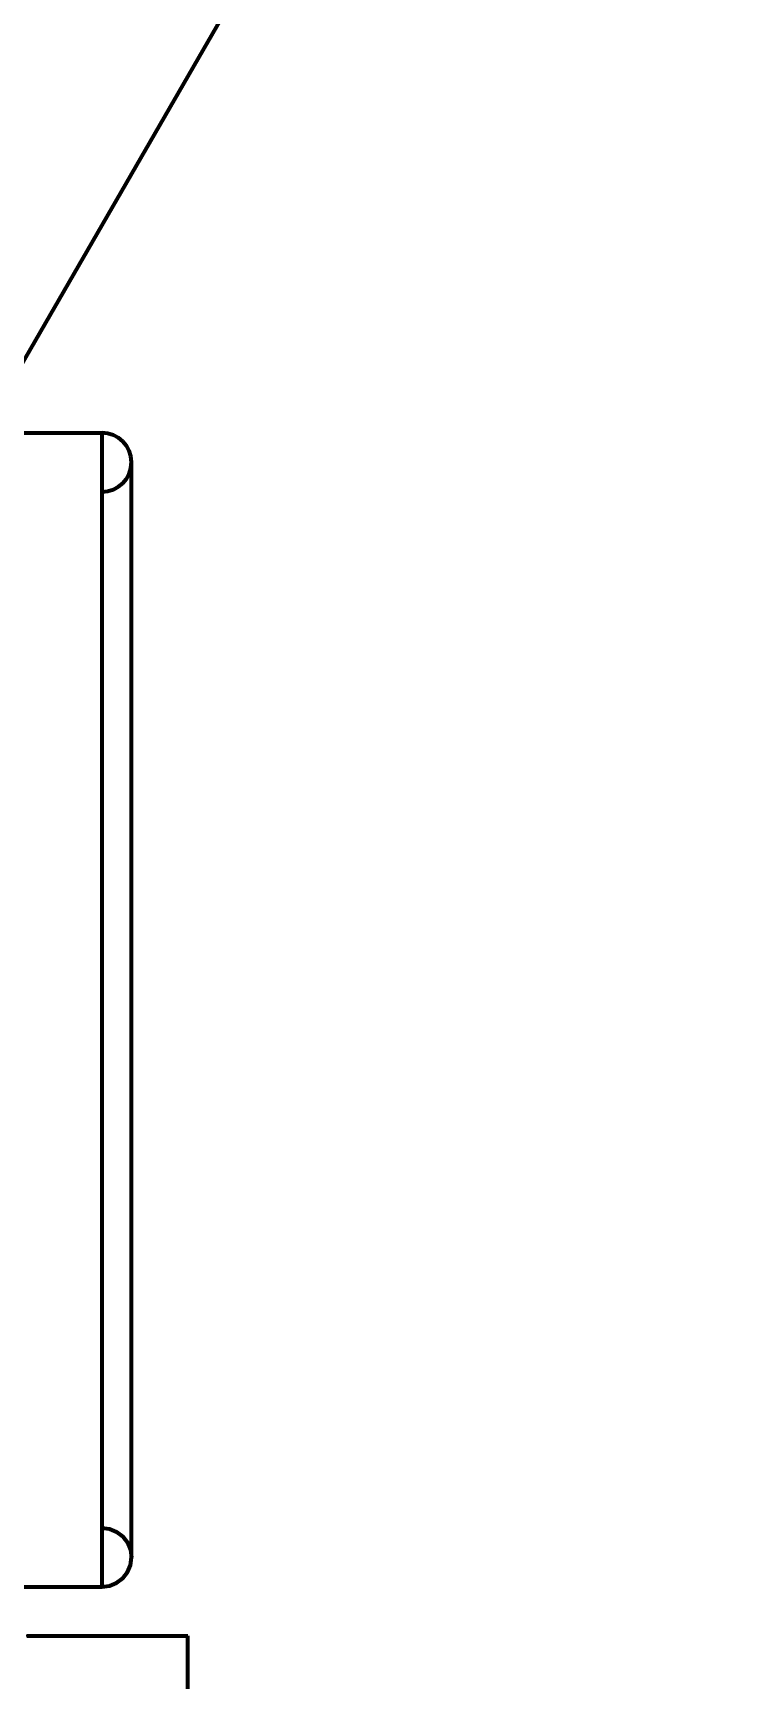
# Model space of a CAD drawing. Header units: millimetres. Extents: x 0 to 2382, y 0 to 420.
# Drawn here: x 292.93 to 295.77, y 314.76 to 321.47 of the extents above; entities that cross this region are included whole.
import ezdxf

# ---------------------------------------------------------------- set-up
doc = ezdxf.new("R2010")
doc.units = ezdxf.units.MM
doc.linetypes.add('IRAM-E-TRAZOS', pattern=[5, 4, -1])
for name, color, linetype, lineweight in [('01-VISIBLE', 7, 'CONTINUOUS', 70), ('02-OCULTA', 4, 'IRAM-E-TRAZOS', 35), ('08-FINA', 5, 'CONTINUOUS', 18)]:
    doc.layers.add(name, color=color, linetype=linetype, lineweight=lineweight)

msp = doc.modelspace()

# ---------------------------------------------------------------- linework, layer by layer
at = {"layer": '01-VISIBLE'}
for p, q in [((291.8521, 318.3271), (294.5124, 322.9347)), ((294.5124, 322.9347), (292.7246, 319.8382)), ((292.7246, 319.8382), (293.2125, 319.8382)), ((291.8125, 315.1382), (293.2125, 315.1382)), ((293.5625, 313.7382), (293.5625, 314.9382))]:
    msp.add_line(p, q, dxfattribs=at)
for points in [[(293.2125, 319.8382), (293.2125, 319.7882), (293.2125, 319.7382), (293.2125, 319.6882), (293.2125, 319.6382), (293.2125, 319.5882), (293.2125, 319.5382), (293.2125, 319.4882), (293.2125, 319.4382), (293.2125, 319.3882), (293.2125, 319.3382), (293.2125, 319.2882), (293.2125, 319.2382), (293.2125, 319.1882), (293.2125, 319.1382), (293.2125, 319.0882), (293.2125, 319.0382), (293.2125, 318.9882), (293.2125, 318.9382), (293.2125, 318.8882), (293.2125, 318.8382), (293.2125, 318.7882), (293.2125, 318.7382), (293.2125, 318.6882), (293.2125, 318.6382), (293.2125, 318.5882), (293.2125, 318.5382), (293.2125, 318.4882), (293.2125, 318.4382), (293.2125, 318.3882), (293.2125, 318.3382), (293.2125, 318.2882), (293.2125, 318.2382), (293.2125, 318.1882), (293.2125, 318.1382), (293.2125, 318.0882), (293.2125, 318.0382), (293.2125, 317.9882), (293.2125, 317.9382), (293.2125, 317.8882), (293.2125, 317.8382), (293.2125, 317.7882), (293.2125, 317.7382), (293.2125, 317.6882), (293.2125, 317.6382), (293.2125, 317.5882), (293.2125, 317.5382), (293.2125, 317.4882), (293.2125, 317.4382), (293.2125, 317.3882), (293.2125, 317.3382), (293.2125, 317.2882), (293.2125, 317.2382), (293.2125, 317.1882), (293.2125, 317.1382), (293.2125, 317.0882), (293.2125, 317.0382), (293.2125, 316.9882), (293.2125, 316.9382), (293.2125, 316.8882), (293.2125, 316.8382), (293.2125, 316.7882), (293.2125, 316.7382), (293.2125, 316.6882), (293.2125, 316.6382), (293.2125, 316.5882), (293.2125, 316.5382), (293.2125, 316.4882), (293.2125, 316.4382), (293.2125, 316.3882), (293.2125, 316.3382), (293.2125, 316.2882), (293.2125, 316.2382), (293.2125, 316.1882), (293.2125, 316.1382), (293.2125, 316.0882), (293.2125, 316.0382), (293.2125, 315.9882), (293.2125, 315.9382), (293.2125, 315.8882), (293.2125, 315.8382), (293.2125, 315.7882), (293.2125, 315.7382), (293.2125, 315.6882), (293.2125, 315.6382), (293.2125, 315.5882), (293.2125, 315.5382), (293.2125, 315.4882), (293.2125, 315.4382), (293.2125, 315.3882), (293.2125, 315.3382), (293.2125, 315.2882), (293.2125, 315.2382), (293.2125, 315.1882), (293.2125, 315.1382)], [(293.3325, 315.2582), (293.3325, 315.3083), (293.3325, 315.3584), (293.3325, 315.4086), (293.3325, 315.4587), (293.3325, 315.5088), (293.3325, 315.5589), (293.3325, 315.609), (293.3325, 315.6591), (293.3325, 315.7092), (293.3325, 315.7593), (293.3325, 315.8095), (293.3325, 315.8596), (293.3325, 315.9097), (293.3325, 315.9598), (293.3325, 316.0099), (293.3325, 316.06), (293.3325, 316.1101), (293.3325, 316.1602), (293.3325, 316.2104), (293.3325, 316.2605), (293.3325, 316.3106), (293.3325, 316.3607), (293.3325, 316.4108), (293.3325, 316.4609), (293.3325, 316.511), (293.3325, 316.5611), (293.3325, 316.6113), (293.3325, 316.6614), (293.3325, 316.7115), (293.3325, 316.7616), (293.3325, 316.8117), (293.3325, 316.8618), (293.3325, 316.9119), (293.3325, 316.962), (293.3325, 317.0122), (293.3325, 317.0623), (293.3325, 317.1124), (293.3325, 317.1625), (293.3325, 317.2126), (293.3325, 317.2627), (293.3325, 317.3128), (293.3325, 317.3629), (293.3325, 317.4131), (293.3325, 317.4632), (293.3325, 317.5133), (293.3325, 317.5634), (293.3325, 317.6135), (293.3325, 317.6636), (293.3325, 317.7137), (293.3325, 317.7638), (293.3325, 317.814), (293.3325, 317.8641), (293.3325, 317.9142), (293.3325, 317.9643), (293.3325, 318.0144), (293.3325, 318.0645), (293.3325, 318.1146), (293.3325, 318.1647), (293.3325, 318.2149), (293.3325, 318.265), (293.3325, 318.3151), (293.3325, 318.3652), (293.3325, 318.4153), (293.3325, 318.4654), (293.3325, 318.5155), (293.3325, 318.5656), (293.3325, 318.6158), (293.3325, 318.6659), (293.3325, 318.716), (293.3325, 318.7661), (293.3325, 318.8162), (293.3325, 318.8663), (293.3325, 318.9164), (293.3325, 318.9665), (293.3325, 319.0167), (293.3325, 319.0668), (293.3325, 319.1169), (293.3325, 319.167), (293.3325, 319.2171), (293.3325, 319.2672), (293.3325, 319.3173), (293.3325, 319.3674), (293.3325, 319.4175), (293.3325, 319.4677), (293.3325, 319.5178), (293.3325, 319.5679), (293.3325, 319.618), (293.3325, 319.6681), (293.3325, 319.7182)], [(293.3325, 315.2582), (293.3325, 315.3083), (293.3325, 315.3584), (293.3325, 315.4086), (293.3325, 315.4587), (293.3325, 315.5088), (293.3325, 315.5589), (293.3325, 315.609), (293.3325, 315.6591), (293.3325, 315.7092), (293.3325, 315.7593), (293.3325, 315.8095), (293.3325, 315.8596), (293.3325, 315.9097), (293.3325, 315.9598), (293.3325, 316.0099), (293.3325, 316.06), (293.3325, 316.1101), (293.3325, 316.1602), (293.3325, 316.2104), (293.3325, 316.2605), (293.3325, 316.3106), (293.3325, 316.3607), (293.3325, 316.4108), (293.3325, 316.4609), (293.3325, 316.511), (293.3325, 316.5611), (293.3325, 316.6113), (293.3325, 316.6614), (293.3325, 316.7115), (293.3325, 316.7616), (293.3325, 316.8117), (293.3325, 316.8618), (293.3325, 316.9119), (293.3325, 316.962), (293.3325, 317.0122), (293.3325, 317.0623), (293.3325, 317.1124), (293.3325, 317.1625), (293.3325, 317.2126), (293.3325, 317.2627), (293.3325, 317.3128), (293.3325, 317.3629), (293.3325, 317.4131), (293.3325, 317.4632), (293.3325, 317.5133), (293.3325, 317.5634), (293.3325, 317.6135), (293.3325, 317.6636), (293.3325, 317.7137), (293.3325, 317.7638), (293.3325, 317.814), (293.3325, 317.8641), (293.3325, 317.9142), (293.3325, 317.9643), (293.3325, 318.0144), (293.3325, 318.0645), (293.3325, 318.1146), (293.3325, 318.1647), (293.3325, 318.2149), (293.3325, 318.265), (293.3325, 318.3151), (293.3325, 318.3652), (293.3325, 318.4153), (293.3325, 318.4654), (293.3325, 318.5155), (293.3325, 318.5656), (293.3325, 318.6158), (293.3325, 318.6659), (293.3325, 318.716), (293.3325, 318.7661), (293.3325, 318.8162), (293.3325, 318.8663), (293.3325, 318.9164), (293.3325, 318.9665), (293.3325, 319.0167), (293.3325, 319.0668), (293.3325, 319.1169), (293.3325, 319.167), (293.3325, 319.2171), (293.3325, 319.2672), (293.3325, 319.3173), (293.3325, 319.3674), (293.3325, 319.4175), (293.3325, 319.4677), (293.3325, 319.5178), (293.3325, 319.5679), (293.3325, 319.618), (293.3325, 319.6681), (293.3325, 319.7182)], [(293.2125, 315.3782), (293.2436, 315.3741), (293.2725, 315.3621), (293.2974, 315.3431), (293.3164, 315.3182), (293.3284, 315.2893), (293.3325, 315.2582)], [(293.2125, 315.1382), (293.2436, 315.1423), (293.2725, 315.1543), (293.2974, 315.1734), (293.3164, 315.1982), (293.3284, 315.2272), (293.3325, 315.2582)], [(292.9066, 314.9382), (292.9571, 314.9382), (293.0075, 314.9382), (293.058, 314.9382), (293.1084, 314.9382), (293.1589, 314.9382), (293.2093, 314.9382), (293.2598, 314.9382), (293.3102, 314.9382), (293.3607, 314.9382), (293.4111, 314.9382), (293.4616, 314.9382), (293.512, 314.9382), (293.5625, 314.9382)]]:
    msp.add_lwpolyline(points, dxfattribs=at)
msp.add_arc((293.2125, 319.7182), 0.12, -90, 90, dxfattribs=at)
at = {"layer": '02-OCULTA'}
for points in [[(293.2125, 315.1382), (293.2125, 315.1882), (293.2125, 315.2382), (293.2125, 315.2882), (293.2125, 315.3382), (293.2125, 315.3882), (293.2125, 315.4382), (293.2125, 315.4882), (293.2125, 315.5382), (293.2125, 315.5882), (293.2125, 315.6382), (293.2125, 315.6882), (293.2125, 315.7382), (293.2125, 315.7882), (293.2125, 315.8382), (293.2125, 315.8882), (293.2125, 315.9382), (293.2125, 315.9882), (293.2125, 316.0382), (293.2125, 316.0882), (293.2125, 316.1382), (293.2125, 316.1882), (293.2125, 316.2382), (293.2125, 316.2882), (293.2125, 316.3382), (293.2125, 316.3882), (293.2125, 316.4382), (293.2125, 316.4882), (293.2125, 316.5382), (293.2125, 316.5882), (293.2125, 316.6382), (293.2125, 316.6882), (293.2125, 316.7382), (293.2125, 316.7882), (293.2125, 316.8382), (293.2125, 316.8882), (293.2125, 316.9382), (293.2125, 316.9882), (293.2125, 317.0382), (293.2125, 317.0882), (293.2125, 317.1382), (293.2125, 317.1882), (293.2125, 317.2382), (293.2125, 317.2882), (293.2125, 317.3382), (293.2125, 317.3882), (293.2125, 317.4382), (293.2125, 317.4882), (293.2125, 317.5382), (293.2125, 317.5882), (293.2125, 317.6382), (293.2125, 317.6882), (293.2125, 317.7382), (293.2125, 317.7882), (293.2125, 317.8382), (293.2125, 317.8882), (293.2125, 317.9382), (293.2125, 317.9882), (293.2125, 318.0382), (293.2125, 318.0882), (293.2125, 318.1382), (293.2125, 318.1882), (293.2125, 318.2382), (293.2125, 318.2882), (293.2125, 318.3382), (293.2125, 318.3882), (293.2125, 318.4382), (293.2125, 318.4882), (293.2125, 318.5382), (293.2125, 318.5882), (293.2125, 318.6382), (293.2125, 318.6882), (293.2125, 318.7382), (293.2125, 318.7882), (293.2125, 318.8382), (293.2125, 318.8882), (293.2125, 318.9382), (293.2125, 318.9882), (293.2125, 319.0382), (293.2125, 319.0882), (293.2125, 319.1382), (293.2125, 319.1882), (293.2125, 319.2382), (293.2125, 319.2882), (293.2125, 319.3382), (293.2125, 319.3882), (293.2125, 319.4382), (293.2125, 319.4882), (293.2125, 319.5382), (293.2125, 319.5882), (293.2125, 319.6382), (293.2125, 319.6882), (293.2125, 319.7382), (293.2125, 319.7882), (293.2125, 319.8382)], [(293.2125, 319.5982), (293.2125, 319.548), (293.2125, 319.4977), (293.2125, 319.4475), (293.2125, 319.3973), (293.2125, 319.347), (293.2125, 319.2968), (293.2125, 319.2466), (293.2125, 319.1963), (293.2125, 319.1461), (293.2125, 319.0958), (293.2125, 319.0456), (293.2125, 318.9954), (293.2125, 318.9451), (293.2125, 318.8949), (293.2125, 318.8447), (293.2125, 318.7944), (293.2125, 318.7442), (293.2125, 318.6939), (293.2125, 318.6437), (293.2125, 318.5935), (293.2125, 318.5432), (293.2125, 318.493), (293.2125, 318.4427), (293.2125, 318.3925), (293.2125, 318.3423), (293.2125, 318.292), (293.2125, 318.2418), (293.2125, 318.1916), (293.2125, 318.1413), (293.2125, 318.0911), (293.2125, 318.0408), (293.2125, 317.9906), (293.2125, 317.9404), (293.2125, 317.8901), (293.2125, 317.8399), (293.2125, 317.7897), (293.2125, 317.7394), (293.2125, 317.6892), (293.2125, 317.6389), (293.2125, 317.5887), (293.2125, 317.5385), (293.2125, 317.4882), (293.2125, 317.438), (293.2125, 317.3877), (293.2125, 317.3375), (293.2125, 317.2873), (293.2125, 317.237), (293.2125, 317.1868), (293.2125, 317.1366), (293.2125, 317.0863), (293.2125, 317.0361), (293.2125, 316.9858), (293.2125, 316.9356), (293.2125, 316.8854), (293.2125, 316.8351), (293.2125, 316.7849), (293.2125, 316.7347), (293.2125, 316.6844), (293.2125, 316.6342), (293.2125, 316.5839), (293.2125, 316.5337), (293.2125, 316.4835), (293.2125, 316.4332), (293.2125, 316.383), (293.2125, 316.3327), (293.2125, 316.2825), (293.2125, 316.2323), (293.2125, 316.182), (293.2125, 316.1318), (293.2125, 316.0816), (293.2125, 316.0313), (293.2125, 315.9811), (293.2125, 315.9308), (293.2125, 315.8806), (293.2125, 315.8304), (293.2125, 315.7801), (293.2125, 315.7299), (293.2125, 315.6797), (293.2125, 315.6294), (293.2125, 315.5792), (293.2125, 315.5289), (293.2125, 315.4787), (293.2125, 315.4285), (293.2125, 315.3782)], [(293.2125, 315.3782), (293.2125, 315.4285), (293.2125, 315.4787), (293.2125, 315.5289), (293.2125, 315.5792), (293.2125, 315.6294), (293.2125, 315.6797), (293.2125, 315.7299), (293.2125, 315.7801), (293.2125, 315.8304), (293.2125, 315.8806), (293.2125, 315.9308), (293.2125, 315.9811), (293.2125, 316.0313), (293.2125, 316.0816), (293.2125, 316.1318), (293.2125, 316.182), (293.2125, 316.2323), (293.2125, 316.2825), (293.2125, 316.3327), (293.2125, 316.383), (293.2125, 316.4332), (293.2125, 316.4835), (293.2125, 316.5337), (293.2125, 316.5839), (293.2125, 316.6342), (293.2125, 316.6844), (293.2125, 316.7347), (293.2125, 316.7849), (293.2125, 316.8351), (293.2125, 316.8854), (293.2125, 316.9356), (293.2125, 316.9858), (293.2125, 317.0361), (293.2125, 317.0863), (293.2125, 317.1366), (293.2125, 317.1868), (293.2125, 317.237), (293.2125, 317.2873), (293.2125, 317.3375), (293.2125, 317.3877), (293.2125, 317.438), (293.2125, 317.4882), (293.2125, 317.5385), (293.2125, 317.5887), (293.2125, 317.6389), (293.2125, 317.6892), (293.2125, 317.7394), (293.2125, 317.7897), (293.2125, 317.8399), (293.2125, 317.8901), (293.2125, 317.9404), (293.2125, 317.9906), (293.2125, 318.0408), (293.2125, 318.0911), (293.2125, 318.1413), (293.2125, 318.1916), (293.2125, 318.2418), (293.2125, 318.292), (293.2125, 318.3423), (293.2125, 318.3925), (293.2125, 318.4427), (293.2125, 318.493), (293.2125, 318.5432), (293.2125, 318.5935), (293.2125, 318.6437), (293.2125, 318.6939), (293.2125, 318.7442), (293.2125, 318.7944), (293.2125, 318.8447), (293.2125, 318.8949), (293.2125, 318.9451), (293.2125, 318.9954), (293.2125, 319.0456), (293.2125, 319.0958), (293.2125, 319.1461), (293.2125, 319.1963), (293.2125, 319.2466), (293.2125, 319.2968), (293.2125, 319.347), (293.2125, 319.3973), (293.2125, 319.4475), (293.2125, 319.4977), (293.2125, 319.548), (293.2125, 319.5982)], [(293.5625, 314.9382), (293.5119, 314.9382), (293.4613, 314.9382), (293.4107, 314.9382), (293.3601, 314.9382), (293.3095, 314.9382), (293.2588, 314.9382), (293.2082, 314.9382), (293.1576, 314.9382), (293.107, 314.9382), (293.0564, 314.9382), (293.0058, 314.9382), (292.9552, 314.9382), (292.9046, 314.9382)]]:
    msp.add_lwpolyline(points, dxfattribs=at)
at = {"layer": '08-FINA'}
msp.add_circle((283.45, 318.8003), 18.4167, dxfattribs=at)

doc.saveas('drawing.dxf')
